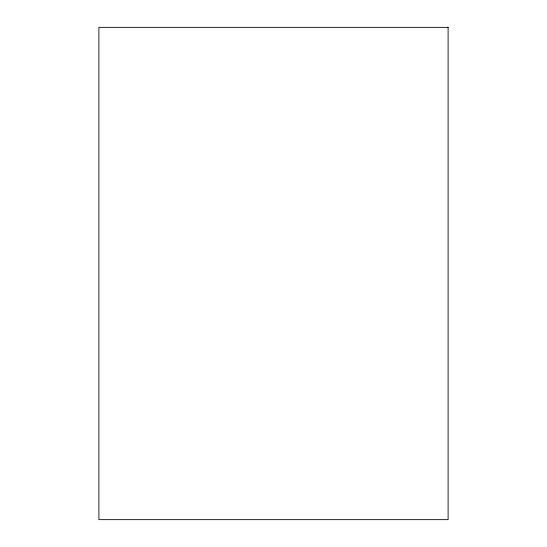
<?xml version="1.0" encoding="UTF-8"?>
<svg xmlns="http://www.w3.org/2000/svg" width="547" height="547" viewBox="0 0 547 547"><rect width="100%" height="100%" fill="white"/><g stroke="black" fill="none" stroke-linecap="round" stroke-linejoin="round"><path stroke-width="0.82" d="M448.109 27.35L98.891 27.35L98.891 519.65L448.109 519.65L448.109 27.35"/></g></svg>
